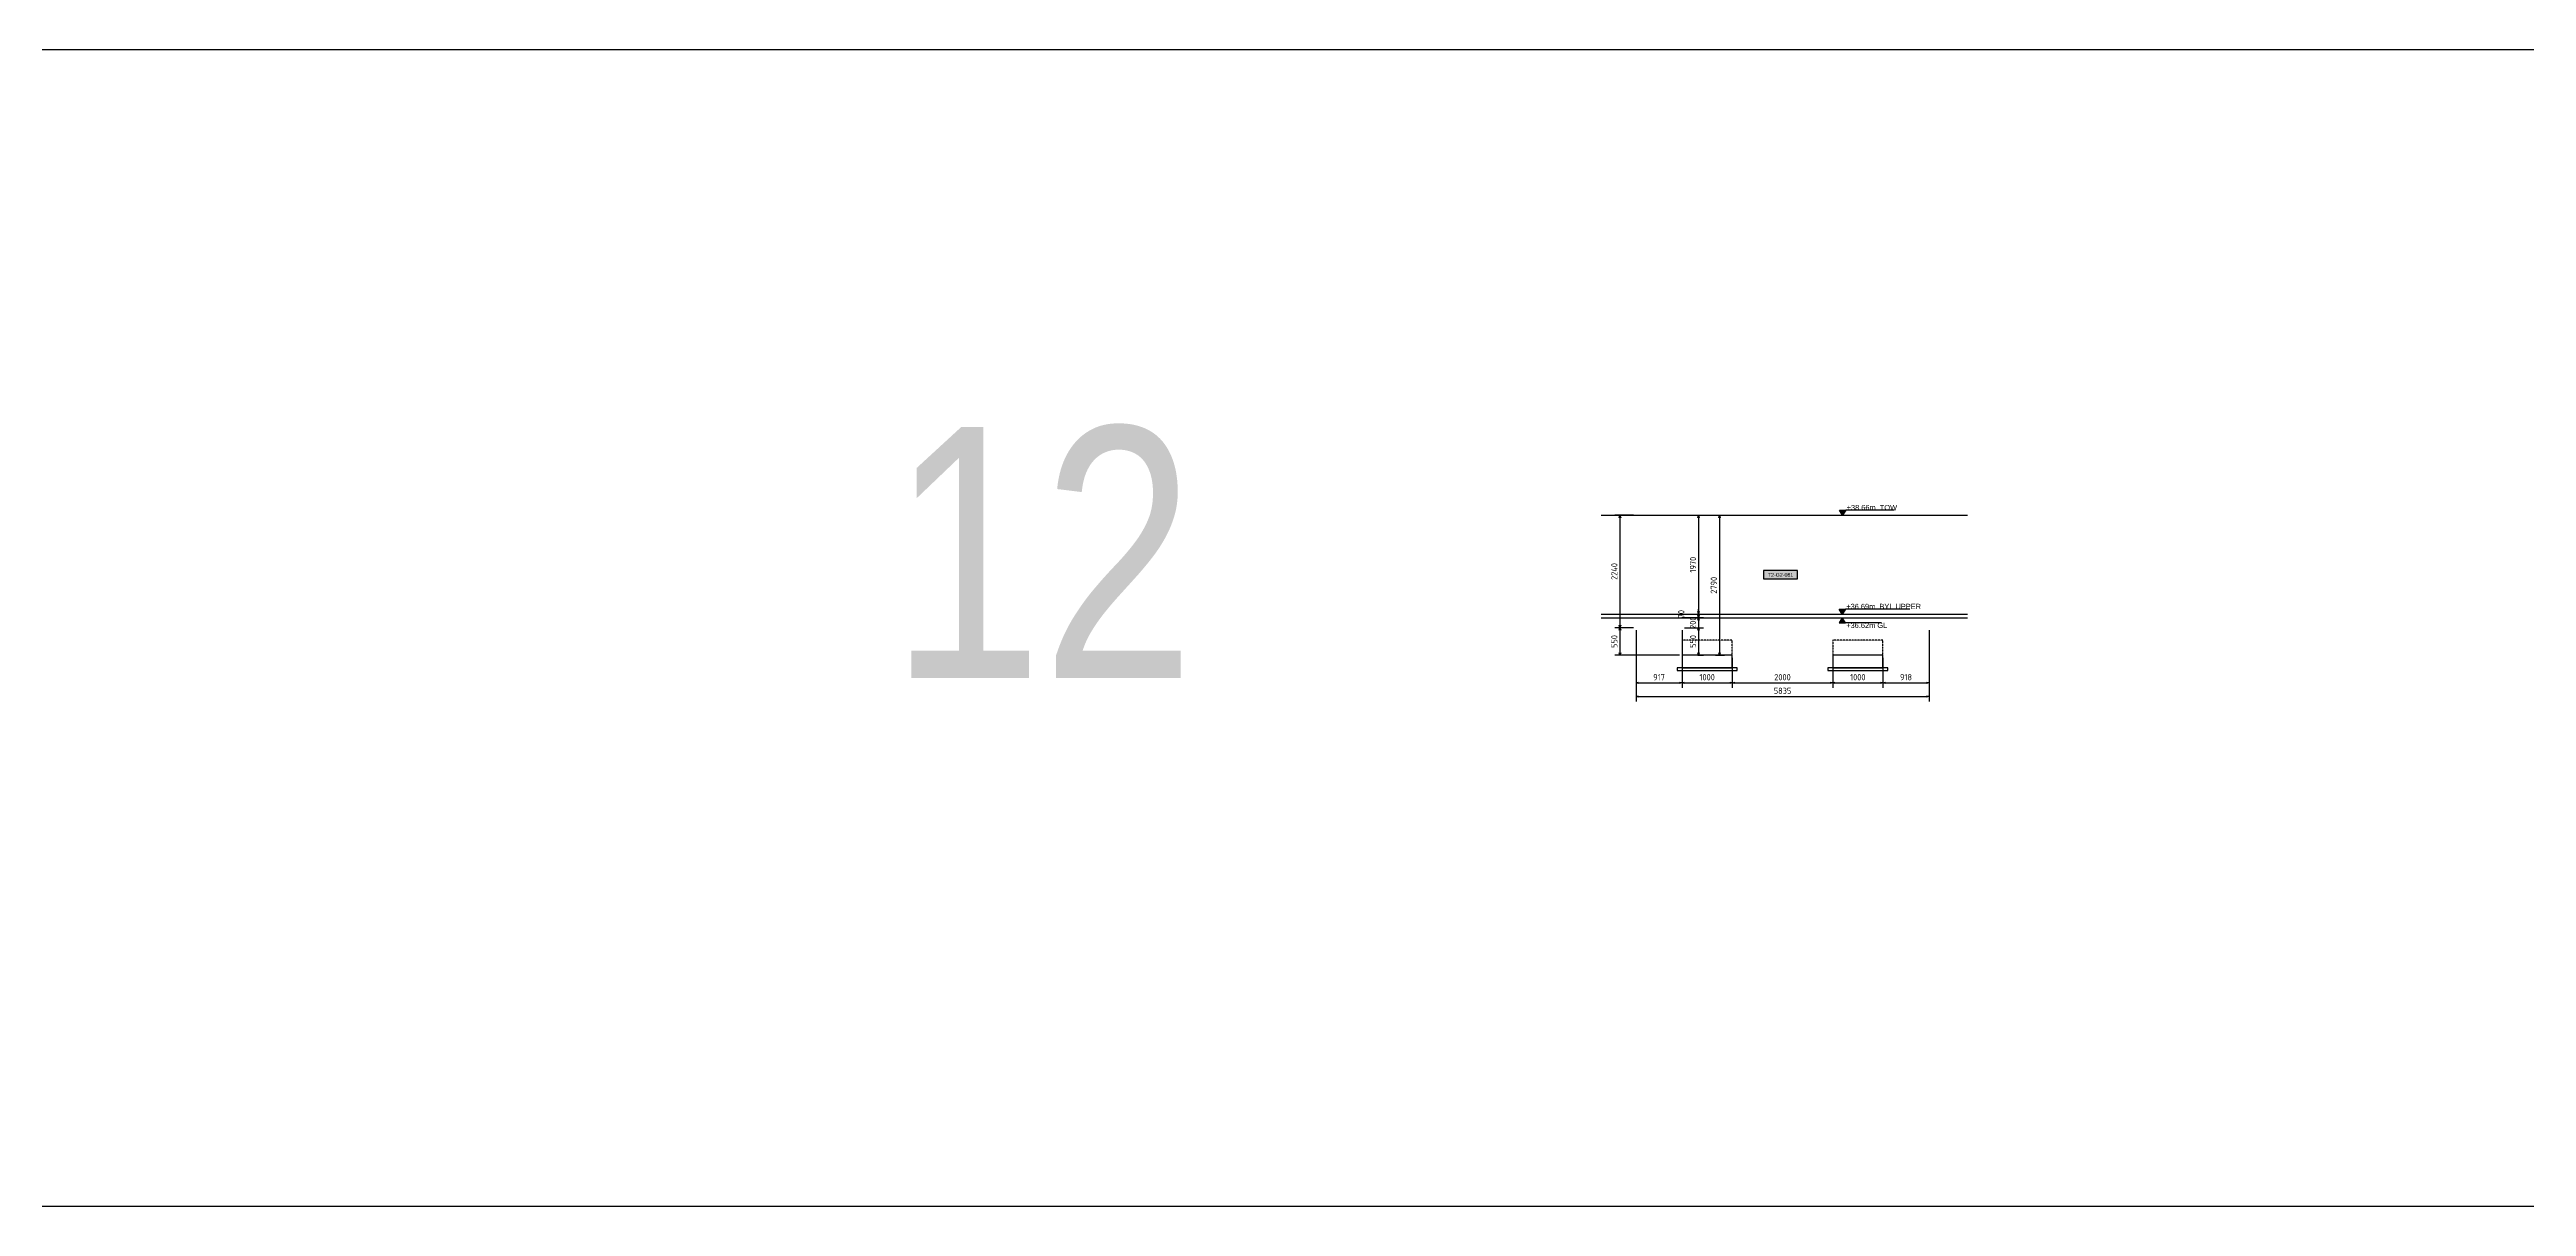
# Model space of a CAD drawing. Header units: centimetres. Extents: x -6122352 to 6876996, y -1694241 to 2592194.
# Drawn here: x 3520517 to 3569844, y 751627 to 774673 of the extents above; entities that cross this region are included whole.
import ezdxf
from ezdxf.enums import TextEntityAlignment as Align

# ---------------------------------------------------------------- set-up
doc = ezdxf.new("R2010")
doc.units = ezdxf.units.CM
doc.header["$MEASUREMENT"] = 0
doc.header["$PDMODE"] = 66
doc.header["$PDSIZE"] = 100
for name, pattern in [('23585-XR-AR-END-SETTING OUT PLAN$0$HIDDEN', [0.375, 0.25, -0.125]), ('CENTER', [2, 1.25, -0.25, 0.25, -0.25]), ('DASHED2', [0.375, 0.25, -0.125])]:
    doc.linetypes.add(name, pattern=pattern)
doc.layers.get('Defpoints').update_dxf_attribs({"color": 255, "linetype": 'CENTER'})
for name, color, linetype in [('00-MI-DIM', 7, 'Continuous'), ('@MI-TYPE-01', 30, 'Continuous'), ('@MI-TYPE-02', 6, 'Continuous'), ('JML-Dimension', 1, 'Continuous'), ('PANEL-TAGS', 7, 'Continuous'), ('SECTION', 130, 'Continuous')]:
    doc.layers.add(name, color=color, linetype=linetype)
doc.styles.add('Arial Narrow', font='ARIALN.TTF', dxfattribs={"width": 0.95, "height": 500})
doc.styles.add('PANELTAG_STYLE', font='arial.ttf')
doc.styles.add('Schueco-BEMSTIL', font='isocpeur.ttf', dxfattribs={"width": 0.9})
doc.styles.add('txt-Pisa-std', font='arial.ttf', dxfattribs={"width": 0.8})
doc.dimstyles.new('MI- JWC-TXT-2.5 MM', dxfattribs={"dimscale": 1.5, "dimtxt": 2.5, "dimasz": 1, "dimexe": 2, "dimexo": 1, "dimgap": 1, "dimtad": 1, "dimdec": 0, "dimdsep": 46, "dimtxsty": 'Schueco-BEMSTIL', "dimblk": 'OPEN30', "dimcen": 0, "dimdle": 2, "dimclrd": 140, "dimclre": 8, "dimclrt": 40, "dimadec": 0, "dimazin": 2, "dimtfac": 1, "dimtdec": 0, "dimtix": 1, "dimtmove": 2, "dimatfit": 3, "dimldrblk": 'OPEN', "dimfxl": 2, "dimlwd": -1, "dimlwe": -1, "dimarcsym": 0})

# ---------------------------------------------------------------- blocks, each defined once
blk = doc.blocks.new('_Open30')
at = {"color": 0, "linetype": 'ByBlock', "lineweight": -2}
for p, q in [((-1, 0.27), (0, 0)), ((0, 0), (-1, -0.27)), ((0, 0), (-1, 0))]:
    blk.add_line(p, q, dxfattribs=at)
blk = doc.blocks.new('*D3581')
at = {"layer": '@MI-TYPE-01', "color": 8, "transparency": 16777216}
for p, q in [((3552111, 763106), (3552111, 761958)), ((3553028, 763106), (3553028, 761958))]:
    blk.add_line(p, q, dxfattribs=at)
at = {"layer": '@MI-TYPE-01', "color": 140, "transparency": 16777216}
blk.add_line((3552161, 762058), (3552978, 762058), dxfattribs=at)
at = {"layer": 'Defpoints', "color": 0, "transparency": 16777216}
for p in [(3552111, 763156), (3553028, 763156), (3553028, 762058)]:
    blk.add_point(p, dxfattribs=at)
at = {"layer": '@MI-TYPE-01', "color": 140, "transparency": 16777216, "xscale": 50, "yscale": 50, "zscale": 50, "rotation": 180}
blk.add_blockref('_Open30', (3552111, 762058), dxfattribs=at)
at = {"layer": '@MI-TYPE-01', "color": 140, "transparency": 16777216, "xscale": 50, "yscale": 50, "zscale": 50}
blk.add_blockref('_Open30', (3553028, 762058), dxfattribs=at)
at = {"layer": '@MI-TYPE-01', "color": 40, "transparency": 16777216, "insert": (3552570, 762170), "char_height": 125, "attachment_point": 5, "style": 'Schueco-BEMSTIL'}
blk.add_mtext('917', dxfattribs=at)
blk = doc.blocks.new('_Open')
at = {"color": 0, "linetype": 'ByBlock', "lineweight": -2}
for p, q in [((-1, 0), (0, 0)), ((-1, 0), (0, 0)), ((0, 0), (-1, 0))]:
    blk.add_line(p, q, dxfattribs=at)
blk = doc.blocks.new('*D3582')
at = {"layer": '@MI-TYPE-01', "color": 8, "transparency": 16777216}
for p, q in [((3553028, 763106), (3553028, 761958)), ((3554028, 762556), (3554028, 761958))]:
    blk.add_line(p, q, dxfattribs=at)
at = {"layer": '@MI-TYPE-01', "color": 140, "transparency": 16777216}
blk.add_line((3553078, 762058), (3553978, 762058), dxfattribs=at)
at = {"layer": 'Defpoints', "color": 0, "transparency": 16777216}
for p in [(3553028, 763156), (3554028, 762606), (3554028, 762058)]:
    blk.add_point(p, dxfattribs=at)
at = {"layer": '@MI-TYPE-01', "color": 140, "transparency": 16777216, "xscale": 50, "yscale": 50, "zscale": 50, "rotation": 180}
blk.add_blockref('_Open30', (3553028, 762058), dxfattribs=at)
at = {"layer": '@MI-TYPE-01', "color": 140, "transparency": 16777216, "xscale": 50, "yscale": 50, "zscale": 50}
blk.add_blockref('_Open30', (3554028, 762058), dxfattribs=at)
at = {"layer": '@MI-TYPE-01', "color": 40, "transparency": 16777216, "insert": (3553528, 762170), "char_height": 125, "attachment_point": 5, "style": 'Schueco-BEMSTIL'}
blk.add_mtext('1000', dxfattribs=at)
blk = doc.blocks.new('*D3583')
at = {"layer": '@MI-TYPE-01', "color": 8, "transparency": 16777216}
for p, q in [((3554028, 762556), (3554028, 761958)), ((3556028, 762556), (3556028, 761958))]:
    blk.add_line(p, q, dxfattribs=at)
at = {"layer": '@MI-TYPE-01', "color": 140, "transparency": 16777216}
blk.add_line((3554078, 762058), (3555978, 762058), dxfattribs=at)
at = {"layer": 'Defpoints', "color": 0, "transparency": 16777216}
for p in [(3554028, 762606), (3556028, 762606), (3556028, 762058)]:
    blk.add_point(p, dxfattribs=at)
at = {"layer": '@MI-TYPE-01', "color": 140, "transparency": 16777216, "xscale": 50, "yscale": 50, "zscale": 50, "rotation": 180}
blk.add_blockref('_Open30', (3554028, 762058), dxfattribs=at)
at = {"layer": '@MI-TYPE-01', "color": 140, "transparency": 16777216, "xscale": 50, "yscale": 50, "zscale": 50}
blk.add_blockref('_Open30', (3556028, 762058), dxfattribs=at)
at = {"layer": '@MI-TYPE-01', "color": 40, "transparency": 16777216, "insert": (3555028, 762170), "char_height": 125, "attachment_point": 5, "style": 'Schueco-BEMSTIL'}
blk.add_mtext('2000', dxfattribs=at)
blk = doc.blocks.new('*D3584')
at = {"layer": '@MI-TYPE-01', "color": 8, "transparency": 16777216}
for p, q in [((3556028, 762556), (3556028, 761958)), ((3557028, 762556), (3557028, 761958))]:
    blk.add_line(p, q, dxfattribs=at)
at = {"layer": '@MI-TYPE-01', "color": 140, "transparency": 16777216}
blk.add_line((3556078, 762058), (3556978, 762058), dxfattribs=at)
at = {"layer": 'Defpoints', "color": 0, "transparency": 16777216}
for p in [(3556028, 762606), (3557028, 762606), (3557028, 762058)]:
    blk.add_point(p, dxfattribs=at)
at = {"layer": '@MI-TYPE-01', "color": 140, "transparency": 16777216, "xscale": 50, "yscale": 50, "zscale": 50, "rotation": 180}
blk.add_blockref('_Open30', (3556028, 762058), dxfattribs=at)
at = {"layer": '@MI-TYPE-01', "color": 140, "transparency": 16777216, "xscale": 50, "yscale": 50, "zscale": 50}
blk.add_blockref('_Open30', (3557028, 762058), dxfattribs=at)
at = {"layer": '@MI-TYPE-01', "color": 40, "transparency": 16777216, "insert": (3556528, 762170), "char_height": 125, "attachment_point": 5, "style": 'Schueco-BEMSTIL'}
blk.add_mtext('1000', dxfattribs=at)
blk = doc.blocks.new('*D3585')
at = {"layer": '@MI-TYPE-01', "color": 8, "transparency": 16777216}
for p, q in [((3557946, 763106), (3557946, 761958)), ((3557028, 762556), (3557028, 761958))]:
    blk.add_line(p, q, dxfattribs=at)
at = {"layer": '@MI-TYPE-01', "color": 140, "transparency": 16777216}
blk.add_line((3557078, 762058), (3557896, 762058), dxfattribs=at)
at = {"layer": 'Defpoints', "color": 0, "transparency": 16777216}
for p in [(3557946, 763156), (3557028, 762606), (3557946, 762058)]:
    blk.add_point(p, dxfattribs=at)
at = {"layer": '@MI-TYPE-01', "color": 140, "transparency": 16777216, "xscale": 50, "yscale": 50, "zscale": 50, "rotation": 180}
blk.add_blockref('_Open30', (3557028, 762058), dxfattribs=at)
at = {"layer": '@MI-TYPE-01', "color": 140, "transparency": 16777216, "xscale": 50, "yscale": 50, "zscale": 50}
blk.add_blockref('_Open30', (3557946, 762058), dxfattribs=at)
at = {"layer": '@MI-TYPE-01', "color": 40, "transparency": 16777216, "insert": (3557487, 762170), "char_height": 125, "attachment_point": 5, "style": 'Schueco-BEMSTIL'}
blk.add_mtext('918', dxfattribs=at)
blk = doc.blocks.new('*D3586')
at = {"layer": '@MI-TYPE-01', "color": 8, "transparency": 16777216}
for p, q in [((3552111, 763106), (3552111, 761686)), ((3557946, 763106), (3557946, 761686))]:
    blk.add_line(p, q, dxfattribs=at)
at = {"layer": '@MI-TYPE-01', "color": 140, "transparency": 16777216}
blk.add_line((3552161, 761786), (3557896, 761786), dxfattribs=at)
at = {"layer": 'Defpoints', "color": 0, "transparency": 16777216}
for p in [(3552111, 763156), (3557946, 763156), (3557946, 761786)]:
    blk.add_point(p, dxfattribs=at)
at = {"layer": '@MI-TYPE-01', "color": 140, "transparency": 16777216, "xscale": 50, "yscale": 50, "zscale": 50, "rotation": 180}
blk.add_blockref('_Open30', (3552111, 761786), dxfattribs=at)
at = {"layer": '@MI-TYPE-01', "color": 140, "transparency": 16777216, "xscale": 50, "yscale": 50, "zscale": 50}
blk.add_blockref('_Open30', (3557946, 761786), dxfattribs=at)
at = {"layer": '@MI-TYPE-01', "color": 40, "transparency": 16777216, "insert": (3555029, 761898), "char_height": 125, "attachment_point": 5, "style": 'Schueco-BEMSTIL'}
blk.add_mtext('5835', dxfattribs=at)
blk = doc.blocks.new('*D3587')
at = {"layer": '@MI-TYPE-01', "color": 8, "transparency": 16777216}
for p, q in [((3552061, 765396), (3551692, 765396)), ((3552061, 763156), (3551692, 763156))]:
    blk.add_line(p, q, dxfattribs=at)
at = {"layer": '@MI-TYPE-01', "color": 140, "transparency": 16777216}
blk.add_line((3551792, 765346), (3551792, 763206), dxfattribs=at)
at = {"layer": 'Defpoints', "color": 0, "transparency": 16777216}
for p in [(3552111, 765396), (3551792, 763156), (3552111, 763156)]:
    blk.add_point(p, dxfattribs=at)
at = {"layer": '@MI-TYPE-01', "color": 140, "transparency": 16777216, "xscale": 50, "yscale": 50, "zscale": 50}
for p, rotation in [((3551792, 765396), 90), ((3551792, 763156), 270)]:
    blk.add_blockref('_Open30', p, dxfattribs=dict(at, rotation=rotation))
at = {"layer": '@MI-TYPE-01', "color": 40, "transparency": 16777216, "insert": (3551679, 764276), "char_height": 125, "attachment_point": 5, "rotation": 90, "style": 'Schueco-BEMSTIL'}
blk.add_mtext('2240', dxfattribs=at)
blk = doc.blocks.new('*D3588')
at = {"layer": '@MI-TYPE-01', "color": 8, "transparency": 16777216}
for p, q in [((3552061, 763156), (3551692, 763156)), ((3552978, 762606), (3551692, 762606))]:
    blk.add_line(p, q, dxfattribs=at)
at = {"layer": '@MI-TYPE-01', "color": 140, "transparency": 16777216}
blk.add_line((3551792, 763106), (3551792, 762656), dxfattribs=at)
at = {"layer": 'Defpoints', "color": 0, "transparency": 16777216}
for p in [(3552111, 763156), (3551792, 762606), (3553028, 762606)]:
    blk.add_point(p, dxfattribs=at)
at = {"layer": '@MI-TYPE-01', "color": 140, "transparency": 16777216, "xscale": 50, "yscale": 50, "zscale": 50}
for p, rotation in [((3551792, 763156), 90), ((3551792, 762606), 270)]:
    blk.add_blockref('_Open30', p, dxfattribs=dict(at, rotation=rotation))
at = {"layer": '@MI-TYPE-01', "color": 40, "transparency": 16777216, "insert": (3551679, 762881), "char_height": 125, "attachment_point": 5, "rotation": 90, "style": 'Schueco-BEMSTIL'}
blk.add_mtext('550', dxfattribs=at)
blk = doc.blocks.new('*U1142')
at = {"layer": 'JML-Dimension'}
h = blk.add_hatch(color=10, dxfattribs=at)
h.dxf.hatch_style = 1
h.paths.add_polyline_path([(0, 0), (-1.5, 2.4), (1.5, 2.4)])
blk.add_line((24.3, 2.4), (1.5, 2.4), dxfattribs=at)
blk.add_lwpolyline([(0, 0), (-1.5, 2.4), (1.5, 2.4), (0, 0)], dxfattribs=at)
at = {"color": 5, "style": 'txt-Pisa-std', "width": 0.8}
blk.add_attdef('+0.0', text='', height=2.5, dxfattribs=at).set_placement((1.9, 2.4), align=Align.BOTTOM_LEFT)
blk = doc.blocks.new('*U1445')
at = {"layer": 'JML-Dimension'}
h = blk.add_hatch(color=10, dxfattribs=at)
h.dxf.hatch_style = 1
h.paths.add_polyline_path([(0, 0), (-1.5, 2.4), (1.5, 2.4)])
blk.add_line((31.8, 2.4), (1.5, 2.4), dxfattribs=at)
blk.add_lwpolyline([(0, 0), (-1.5, 2.4), (1.5, 2.4), (0, 0)], dxfattribs=at)
at = {"color": 5, "style": 'txt-Pisa-std', "width": 0.8}
blk.add_attdef('+0.0', text='', height=2.5, dxfattribs=at).set_placement((1.9, 2.4), align=Align.BOTTOM_LEFT)
blk = doc.blocks.new('*U3457')
at = {"layer": 'JML-Dimension'}
h = blk.add_hatch(color=10, dxfattribs=at)
h.dxf.hatch_style = 1
h.paths.add_polyline_path([(0, 0), (-1.5, 2.4), (1.5, 2.4)])
blk.add_line((18.4, 2.4), (1.5, 2.4), dxfattribs=at)
blk.add_lwpolyline([(0, 0), (-1.5, 2.4), (1.5, 2.4), (0, 0)], dxfattribs=at)
at = {"color": 5, "style": 'txt-Pisa-std', "width": 0.8}
blk.add_attdef('+0.0', text='', height=2.5, dxfattribs=at).set_placement((1.9, 2.4), align=Align.BOTTOM_LEFT)
blk = doc.blocks.new('*D3594')
at = {"layer": '@MI-TYPE-01', "color": 8, "transparency": 16777216}
for p, q in [((3553693, 765396), (3553873, 765396)), ((3553693, 762606), (3553873, 762606))]:
    blk.add_line(p, q, dxfattribs=at)
at = {"layer": '@MI-TYPE-01', "color": 140, "transparency": 16777216}
blk.add_line((3553773, 765346), (3553773, 762656), dxfattribs=at)
at = {"layer": 'Defpoints', "color": 0, "transparency": 16777216}
for p in [(3553643, 765396), (3553643, 762606), (3553773, 762606)]:
    blk.add_point(p, dxfattribs=at)
at = {"layer": '@MI-TYPE-01', "color": 140, "transparency": 16777216, "xscale": 50, "yscale": 50, "zscale": 50}
for p, rotation in [((3553773, 765396), 90), ((3553773, 762606), 270)]:
    blk.add_blockref('_Open30', p, dxfattribs=dict(at, rotation=rotation))
at = {"layer": '@MI-TYPE-01', "color": 40, "transparency": 16777216, "insert": (3553661, 764001), "char_height": 125, "attachment_point": 5, "rotation": 90, "style": 'Schueco-BEMSTIL'}
blk.add_mtext('2790', dxfattribs=at)
blk = doc.blocks.new('*D3595')
at = {"layer": '@MI-TYPE-01', "color": 8, "transparency": 16777216}
for p, q in [((3553348, 765396), (3553458, 765396)), ((3553348, 763426), (3553458, 763426))]:
    blk.add_line(p, q, dxfattribs=at)
at = {"layer": '@MI-TYPE-01', "color": 140, "transparency": 16777216}
blk.add_line((3553358, 765346), (3553358, 763476), dxfattribs=at)
at = {"layer": 'Defpoints', "color": 0, "transparency": 16777216}
for p in [(3553298, 765396), (3553298, 763426), (3553358, 763426)]:
    blk.add_point(p, dxfattribs=at)
at = {"layer": '@MI-TYPE-01', "color": 140, "transparency": 16777216, "xscale": 50, "yscale": 50, "zscale": 50}
for p, rotation in [((3553358, 765396), 90), ((3553358, 763426), 270)]:
    blk.add_blockref('_Open30', p, dxfattribs=dict(at, rotation=rotation))
at = {"layer": '@MI-TYPE-01', "color": 40, "transparency": 16777216, "insert": (3553246, 764411), "char_height": 125, "attachment_point": 5, "rotation": 90, "style": 'Schueco-BEMSTIL'}
blk.add_mtext('1970', dxfattribs=at)
blk = doc.blocks.new('*D3596')
at = {"layer": '@MI-TYPE-01', "color": 8, "transparency": 16777216}
for p, q in [((3553078, 763156), (3553458, 763156)), ((3553345, 762606), (3553458, 762606))]:
    blk.add_line(p, q, dxfattribs=at)
at = {"layer": '@MI-TYPE-01', "color": 140, "transparency": 16777216}
blk.add_line((3553358, 763106), (3553358, 762656), dxfattribs=at)
at = {"layer": 'Defpoints', "color": 0, "transparency": 16777216}
for p in [(3553028, 763156), (3553295, 762606), (3553358, 762606)]:
    blk.add_point(p, dxfattribs=at)
at = {"layer": '@MI-TYPE-01', "color": 140, "transparency": 16777216, "xscale": 50, "yscale": 50, "zscale": 50}
for p, rotation in [((3553358, 763156), 90), ((3553358, 762606), 270)]:
    blk.add_blockref('_Open30', p, dxfattribs=dict(at, rotation=rotation))
at = {"layer": '@MI-TYPE-01', "color": 40, "transparency": 16777216, "insert": (3553246, 762881), "char_height": 125, "attachment_point": 5, "rotation": 90, "style": 'Schueco-BEMSTIL'}
blk.add_mtext('550', dxfattribs=at)
blk = doc.blocks.new('PANELTAG')
at = {"layer": 'PANEL-TAGS', "color": 1}
blk.add_lwpolyline([(-13.5, -3.3), (13.5, -3.3), (13.5, 3.3), (-13.5, 3.3)], close=True, dxfattribs=at)
at = {"layer": 'PANEL-TAGS', "color": 40, "true_color": 0xffd700}
blk.add_solid([(-13.5, -3.3), (13.5, -3.3), (-13.5, 3.3), (13.5, 3.3)], dxfattribs=at)
at = {"layer": 'PANEL-TAGS', "color": 5, "style": 'PANELTAG_STYLE'}
blk.add_attdef('TAGNO', text='', height=3, dxfattribs=at).set_placement((0, 0), align=Align.CENTER)
blk = doc.blocks.new('*D3597')
at = {"layer": '@MI-TYPE-01', "color": 8, "transparency": 16777216}
for p, q in [((3553022, 763356), (3553458, 763356)), ((3553061, 763426), (3553458, 763426))]:
    blk.add_line(p, q, dxfattribs=at)
at = {"layer": '@MI-TYPE-01', "color": 140, "transparency": 16777216}
for p, q in [((3553358, 763476), (3553358, 763526)), ((3553358, 763426), (3553358, 763356)), ((3553358, 763306), (3553358, 763256))]:
    blk.add_line(p, q, dxfattribs=at)
at = {"layer": 'Defpoints', "color": 0, "transparency": 16777216}
for p in [(3552972, 763356), (3553011, 763426), (3553358, 763356)]:
    blk.add_point(p, dxfattribs=at)
at = {"layer": '@MI-TYPE-01', "color": 140, "transparency": 16777216, "xscale": 50, "yscale": 50, "zscale": 50}
for p, rotation in [((3553358, 763426), 270), ((3553358, 763356), 90)]:
    blk.add_blockref('_Open30', p, dxfattribs=dict(at, rotation=rotation))
at = {"layer": '@MI-TYPE-01', "color": 40, "transparency": 16777216, "insert": (3553011, 763426), "char_height": 125, "attachment_point": 5, "rotation": 90, "style": 'Schueco-BEMSTIL'}
blk.add_mtext('70', dxfattribs=at)
blk = doc.blocks.new('*D4087')
at = {"layer": '@MI-TYPE-01', "color": 8, "transparency": 16777216}
for p, q in [((3553022, 763356), (3553458, 763356)), ((3553078, 763156), (3553458, 763156))]:
    blk.add_line(p, q, dxfattribs=at)
at = {"layer": '@MI-TYPE-01', "color": 140, "transparency": 16777216}
for p, q in [((3553358, 763406), (3553358, 763456)), ((3553358, 763356), (3553358, 763156)), ((3553358, 763106), (3553358, 763056))]:
    blk.add_line(p, q, dxfattribs=at)
at = {"layer": 'Defpoints', "color": 0, "transparency": 16777216}
for p in [(3552972, 763356), (3553028, 763156), (3553358, 763156)]:
    blk.add_point(p, dxfattribs=at)
at = {"layer": '@MI-TYPE-01', "color": 140, "transparency": 16777216, "xscale": 50, "yscale": 50, "zscale": 50}
for p, rotation in [((3553358, 763356), 270), ((3553358, 763156), 90)]:
    blk.add_blockref('_Open30', p, dxfattribs=dict(at, rotation=rotation))
at = {"layer": '@MI-TYPE-01', "color": 40, "transparency": 16777216, "insert": (3553246, 763256), "char_height": 125, "attachment_point": 5, "rotation": 90, "style": 'Schueco-BEMSTIL'}
blk.add_mtext('200', dxfattribs=at)
blk = doc.blocks.new('T1-FOOTING ELEVATION')
at = {"color": 9}
blk.add_lwpolyline([(-600, -250), (600, -250), (600, -300), (-600, -300)], close=True, dxfattribs=at)
at = {"layer": '@MI-TYPE-01', "color": 114, "linetype": '23585-XR-AR-END-SETTING OUT PLAN$0$HIDDEN', "ltscale": 20, "true_color": 0x139b48}
blk.add_lwpolyline([(-500, 0), (-500, 300), (500, 300), (500, 0)], dxfattribs=at)
at = {"layer": '@MI-TYPE-01', "color": 114, "true_color": 0x139b48}
blk.add_lwpolyline([(-500, 0), (500, 0), (500, -250), (-500, -250)], close=True, dxfattribs=at)

msp = doc.modelspace()

# ---------------------------------------------------------------- linework, layer by layer
msp.add_lwpolyline([(3278170.28592, 774672.96272), (3619170.65253, 774672.96272), (3619170.65253, 751626.79873), (3278170.28592, 751626.79873)], close=True)
at = {"layer": '@MI-TYPE-01', "const_width": 2.5}
msp.add_lwpolyline([(3552111.07804, 765395.56853), (3557946.07804, 765395.56853), (3557946.07804, 763155.56853), (3557028.07804, 763155.56853), (3557028.07804, 762605.56853), (3556028.07804, 762605.56853), (3556028.07804, 763155.56853), (3554028.07804, 763155.56853), (3554028.07804, 762605.56853), (3553028.07804, 762605.56853), (3553028.07804, 763155.56853), (3552111.07804, 763155.56853), (3552111.07804, 765395.56853)], dxfattribs=at)
at = {"layer": '@MI-TYPE-02', "color": 160, "linetype": 'DASHED2', "ltscale": 5}
for points in [[(3551414.19268, 765395.56853), (3558711.22553, 765395.56853)], [(3551414.19268, 763425.56853), (3558711.22553, 763425.56853)], [(3551414.19268, 763355.56853), (3558711.22553, 763355.56853)]]:
    msp.add_lwpolyline(points, dxfattribs=at)

# ---------------------------------------------------------------- block references
at = {"layer": '@MI-TYPE-01', "color": 30, "xscale": -1}
for p in [(3553528.07804, 762605.56853), (3556528.07804, 762605.56853)]:
    msp.add_blockref('T1-FOOTING ELEVATION', p, dxfattribs=at)
at = {"layer": 'PANEL-TAGS'}
ref = msp.add_blockref('PANELTAG', (3554989.96501, 764210.10422), dxfattribs=dict(at, xscale=25, yscale=25, zscale=25))
ref.add_attrib('TAGNO', 'T2-G2-081', dxfattribs={"color": 5, "height": 75, "style": 'PANELTAG_STYLE'}).set_placement((3554989.96501, 764210.10422), align=Align.MIDDLE_CENTER)
at = {"layer": 'SECTION', "color": 6}
ref = msp.add_blockref('*U1142', (3556226.34875, 765395.56853), dxfattribs=dict(at, xscale=42.30147098076819, yscale=42.30147098076819, zscale=42.30147098076819))
ref.add_attrib('+0.0', '+38.66m  TOW', (3556305.4774, 765495.82559), dxfattribs={"layer": 'JML-Dimension', "color": 5, "height": 105.7536775, "style": 'txt-Pisa-std', "width": 0.8})
ref = msp.add_blockref('*U1445', (3556219.05526, 763425.56857), dxfattribs=dict(at, xscale=42.30147098076819, yscale=42.30147098076819, zscale=42.30147098076819))
ref.add_attrib('+0.0', '+36.69m  BYL UPPER', (3556298.18391, 763525.82564), dxfattribs={"layer": 'JML-Dimension', "color": 5, "height": 105.7536775, "style": 'txt-Pisa-std', "width": 0.8})
ref = msp.add_blockref('*U3457', (3556218.51526, 763355.56853), dxfattribs=dict(at, xscale=-42.30147098076819, yscale=42.30147098076819, zscale=42.30147098076819, rotation=180))
ref.add_attrib('+0.0', '+36.62m GL', (3556297.64391, 763149.55778), dxfattribs={"layer": 'JML-Dimension', "color": 5, "height": 105.753677, "style": 'txt-Pisa-std', "width": 0.8})

# ---------------------------------------------------------------- texts
at = {"layer": '00-MI-DIM', "color": 6, "insert": (3537263.45496, 767152.64058), "char_height": 5000, "attachment_point": 1, "style": 'Arial Narrow'}
msp.add_mtext_dynamic_manual_height_columns('12', width=73699.0314771, gutter_width=2500, heights=[0], dxfattribs=at)

# ---------------------------------------------------------------- dimensions: what is measured, and where the dimension line sits
at = {"layer": '@MI-TYPE-01'}
for base, p1, p2, picture, middle in [((3551791.73657, 763155.56853), (3552111.07804, 765395.56853), (3552111.07804, 763155.56853), '*D3587', (3551679.23657, 764275.56853)), ((3553358.238, 763425.56853), (3553297.70507, 765395.56853), (3553297.70507, 763425.56853), '*D3595', (3553245.738, 764410.56853)), ((3553773.34256, 762605.56853), (3553642.77303, 765395.56853), (3553642.77303, 762605.56853), '*D3594', (3553660.84256, 764000.56853)), ((3551791.73657, 762605.56853), (3552111.07804, 763155.56853), (3553028.07804, 762605.56853), '*D3588', (3551679.23657, 762880.56853)), ((3553358.238, 763155.56853), (3552971.82334, 763355.56853), (3553028.07804, 763155.56853), '*D4087', (3553245.738, 763255.56853)), ((3553358.238, 762605.56853), (3553028.07804, 763155.56853), (3553294.89029, 762605.56853), '*D3596', (3553245.738, 762880.56853))]:
    dim = msp.add_linear_dim(base=base, p1=p1, p2=p2, angle=90, dimstyle='MI- JWC-TXT-2.5 MM', dxfattribs=at)
    dim.commit()
    dim.dimension.update_dxf_attribs({"geometry": picture, "text_midpoint": middle})
for base, p1, p2, picture, middle in [((3553028.07804, 762057.86603), (3552111.07804, 763155.56853), (3553028.07804, 763155.56853), '*D3581', (3552569.57804, 762170.36603)), ((3557946.07804, 761785.63752), (3552111.07804, 763155.56853), (3557946.07804, 763155.56853), '*D3586', (3555028.57804, 761898.13752)), ((3554028.07804, 762057.86603), (3553028.07804, 763155.56853), (3554028.07804, 762605.56853), '*D3582', (3553528.07804, 762170.36603)), ((3557946.07804, 762057.86603), (3557028.07804, 762605.56853), (3557946.07804, 763155.56853), '*D3585', (3557487.07804, 762170.36603)), ((3556028.07804, 762057.86603), (3554028.07804, 762605.56853), (3556028.07804, 762605.56853), '*D3583', (3555028.07804, 762170.36603)), ((3557028.07804, 762057.86603), (3556028.07804, 762605.56853), (3557028.07804, 762605.56853), '*D3584', (3556528.07804, 762170.36603))]:
    dim = msp.add_linear_dim(base=base, p1=p1, p2=p2, dimstyle='MI- JWC-TXT-2.5 MM', dxfattribs=at)
    dim.commit()
    dim.dimension.update_dxf_attribs({"geometry": picture, "text_midpoint": middle})
dim = msp.add_linear_dim(base=(3553358.238, 763355.56853), p1=(3553010.87841, 763425.56853), p2=(3552971.82334, 763355.56853), angle=90, dimstyle='MI- JWC-TXT-2.5 MM', dxfattribs=at)
dim.commit()
dim.dimension.update_dxf_attribs({"geometry": '*D3597', "text_midpoint": (3553010.87841, 763425.56853), "dimtype": 160})

doc.saveas('drawing.dxf')
